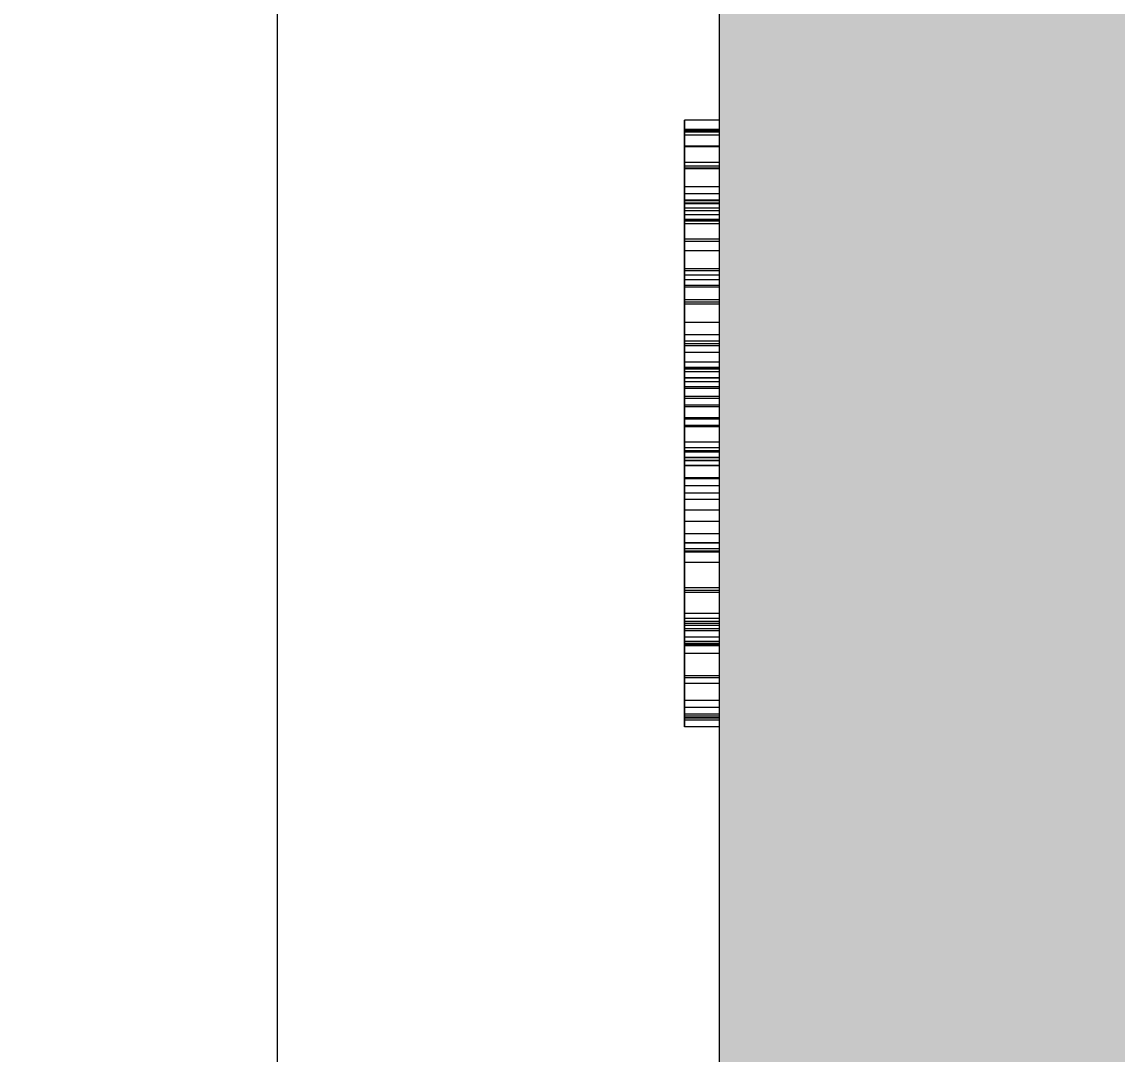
# Model space of a CAD drawing. Header units: millimetres. Extents: x 16345 to 138513, y -2470 to 23828.
# Drawn here: x 47049.8 to 47330.4, y 5513.8 to 5778.2 of the extents above; entities that cross this region are included whole.
import ezdxf

# ---------------------------------------------------------------- set-up
doc = ezdxf.new("R2010")
doc.units = ezdxf.units.MM
for name, color, linetype, lineweight in [('A-ANNO-DIMS', 7, 'Continuous', 9), ('A-ANNO-DIMS-25', 7, 'Continuous', 9), ('I-WALL', 7, 'Continuous', 9)]:
    doc.layers.add(name, color=color, linetype=linetype, lineweight=lineweight)
for name, color, linetype, lineweight, true_color in [('I-FURN-10', 7, 'Continuous', 9, 0xe9e9e9), ('I-FURN-11', 7, 'Continuous', 9, 0xe0e0e0), ('I-FURN-12', 7, 'Continuous', 9, 0xfafafa), ('I-FURN-13', 7, 'Continuous', 9, 0xf8f8f8), ('I-FURN-14', 7, 'Continuous', 9, 0xf6f6f6), ('I-FURN-15', 7, 'Continuous', 9, 0xf3f3f3), ('I-FURN-16', 7, 'Continuous', 9, 0xefefef), ('I-FURN-2', 7, 'Continuous', 9, 0xc0c0c0), ('I-FURN-7', 7, 'Continuous', 9, 0xd3d3d3), ('I-FURN-8', 7, 'Continuous', 9, 0xfcfcfc), ('I-FURN-9', 7, 'Continuous', 9, 0xfbfbfb)]:
    doc.layers.add(name, color=color, linetype=linetype, lineweight=lineweight, true_color=true_color)
doc.styles.add('ISOCPEUR_2', font='isocpeur.ttf', dxfattribs={"width": 0.9, "height": 50})
doc.dimstyles.new('ISO-2_0_0_9К_Средний_округл2', dxfattribs={"dimscale": 304.8, "dimtxt": 49.799059, "dimasz": 0.123031, "dimexe": 0.098425, "dimexo": 0, "dimgap": 0, "dimtad": 1, "dimdec": 0, "dimrnd": 10, "dimzin": 0, "dimdsep": 46, "dimtxsty": 'ISOCPEUR_2', "dimblk1": 'OBLIQUE', "dimblk2": 'OBLIQUE', "dimsah": 1, "dimcen": 0.09, "dimdle": 0.098425, "dimazin": 0, "dimtfac": 1, "dimtdec": 4, "dimtix": 1, "dimtmove": 0, "dimatfit": 3, "dimfxl": 1, "dimtvp": 1, "dimtolj": 1, "dimtzin": 0, "dimarcsym": 2})

# ---------------------------------------------------------------- blocks, each defined once
blk = doc.blocks.new('Надпись в вестибюле_2 - Надпись в вестибюле_2-32623903-Развертка 2_28-7')
at = {"layer": 'I-FURN-10'}
for p, q in [((-30940, 5750.68), (-30940, 5731.85)), ((-30940, 5731.85), (-30940, 5750.68)), ((-30931, 5750.68), (-30940, 5750.68)), ((-30931, 5750.68), (-30940, 5750.68)), ((-30940, 5661.44), (-30940, 5731.85)), ((-30940, 5731.85), (-30940, 5661.44)), ((-30931, 5731.85), (-30940, 5731.85)), ((-30940, 5661.44), (-30940, 5646.32)), ((-30940, 5644.48), (-30940, 5661.44)), ((-30940, 5646.32), (-30940, 5622.29)), ((-30940, 5622.29), (-30940, 5644.48)), ((-30940, 5600), (-30940, 5622.29)), ((-30940, 5622.29), (-30940, 5600)), ((-30931, 5622.29), (-30940, 5622.29)), ((-30931, 5600), (-30940, 5600)), ((-30931, 5600), (-30940, 5600))]:
    blk.add_line(p, q, dxfattribs=at)
at = {"layer": 'I-FURN-11'}
for p, q in [((-30940, 5661.44), (-30940, 5750.68)), ((-30940, 5750.68), (-30940, 5661.44)), ((-30940, 5750.68), (-30931, 5750.68)), ((-30931, 5750.68), (-30940, 5750.68)), ((-30940, 5600), (-30940, 5661.44)), ((-30940, 5661.44), (-30940, 5600)), ((-30940, 5600), (-30940, 5597.65)), ((-30931, 5600), (-30940, 5600)), ((-30931, 5600), (-30940, 5600))]:
    blk.add_line(p, q, dxfattribs=at)
at = {"layer": 'I-FURN-12'}
for p, q in [((-30940, 5750.68), (-30940, 5731.85)), ((-30940, 5731.85), (-30940, 5750.68)), ((-30931, 5750.68), (-30940, 5750.68)), ((-30931, 5750.68), (-30940, 5750.68)), ((-30940, 5731.85), (-30940, 5689.47)), ((-30940, 5689.47), (-30940, 5731.85)), ((-30940, 5670.63), (-30940, 5689.47)), ((-30940, 5689.47), (-30940, 5670.63)), ((-30931, 5689.47), (-30940, 5689.47)), ((-30931, 5689.47), (-30940, 5689.47)), ((-30940, 5661.44), (-30940, 5670.63)), ((-30940, 5670.63), (-30940, 5661.44)), ((-30931, 5670.63), (-30940, 5670.63)), ((-30931, 5670.63), (-30940, 5670.63)), ((-30940, 5622.29), (-30940, 5661.44)), ((-30940, 5661.44), (-30940, 5622.29)), ((-30940, 5622.29), (-30940, 5618.84)), ((-30940, 5618.84), (-30940, 5622.29)), ((-30940, 5600), (-30940, 5618.84)), ((-30940, 5618.84), (-30940, 5600)), ((-30931, 5600), (-30940, 5600)), ((-30931, 5600), (-30940, 5600))]:
    blk.add_line(p, q, dxfattribs=at)
at = {"layer": 'I-FURN-13'}
for p, q in [((-30940, 5731.85), (-30940, 5750.68)), ((-30940, 5750.68), (-30940, 5731.85)), ((-30931, 5750.68), (-30940, 5750.68)), ((-30931, 5750.68), (-30940, 5750.68)), ((-30940, 5661.44), (-30940, 5731.85)), ((-30940, 5731.85), (-30940, 5661.44)), ((-30931, 5731.85), (-30940, 5731.85)), ((-30931, 5687.11), (-30940, 5687.11)), ((-30931, 5668.28), (-30940, 5668.28)), ((-30940, 5622.29), (-30940, 5661.44)), ((-30940, 5661.44), (-30940, 5622.29)), ((-30940, 5600), (-30940, 5622.29)), ((-30940, 5622.29), (-30940, 5600)), ((-30931, 5600), (-30940, 5600)), ((-30940, 5600), (-30931, 5600))]:
    blk.add_line(p, q, dxfattribs=at)
at = {"layer": 'I-FURN-14'}
for p, q in [((-30940, 5750.68), (-30940, 5731.85)), ((-30940, 5731.85), (-30940, 5750.68)), ((-30931, 5750.68), (-30940, 5750.68)), ((-30931, 5750.68), (-30940, 5750.68)), ((-30940, 5687.11), (-30940, 5731.85)), ((-30940, 5731.85), (-30940, 5661.44)), ((-30931, 5731.85), (-30940, 5731.85)), ((-30940, 5668.28), (-30940, 5687.11)), ((-30931, 5687.11), (-30940, 5687.11)), ((-30940, 5661.44), (-30940, 5668.28)), ((-30931, 5668.28), (-30940, 5668.28)), ((-30940, 5622.29), (-30940, 5661.44)), ((-30940, 5661.44), (-30940, 5622.29)), ((-30940, 5600), (-30940, 5622.29)), ((-30940, 5622.29), (-30940, 5600)), ((-30931, 5600), (-30940, 5600)), ((-30931, 5600), (-30940, 5600))]:
    blk.add_line(p, q, dxfattribs=at)
at = {"layer": 'I-FURN-15'}
for p, q in [((-30940, 5731.85), (-30940, 5750.68)), ((-30940, 5750.68), (-30940, 5731.85)), ((-30931, 5750.68), (-30940, 5750.68)), ((-30931, 5750.68), (-30940, 5750.68)), ((-30940, 5661.44), (-30940, 5731.85)), ((-30940, 5731.85), (-30940, 5661.44)), ((-30931, 5731.85), (-30940, 5731.85)), ((-30940, 5622.29), (-30940, 5661.44)), ((-30940, 5661.44), (-30940, 5622.29)), ((-30940, 5600), (-30940, 5622.29)), ((-30940, 5622.29), (-30940, 5600)), ((-30931, 5618.84), (-30940, 5618.84)), ((-30931, 5600), (-30940, 5600)), ((-30940, 5600), (-30931, 5600))]:
    blk.add_line(p, q, dxfattribs=at)
at = {"layer": 'I-FURN-16'}
for p, q in [((-30940, 5731.85), (-30940, 5750.68)), ((-30940, 5750.68), (-30940, 5731.85)), ((-30931, 5750.68), (-30940, 5750.68)), ((-30931, 5750.68), (-30940, 5750.68)), ((-30940, 5731.85), (-30940, 5661.44)), ((-30940, 5661.44), (-30940, 5731.85)), ((-30940, 5622.29), (-30940, 5661.44)), ((-30940, 5661.44), (-30940, 5622.29)), ((-30940, 5618.84), (-30940, 5622.29)), ((-30940, 5622.29), (-30940, 5600)), ((-30940, 5600), (-30940, 5618.84)), ((-30931, 5618.84), (-30940, 5618.84)), ((-30931, 5600), (-30940, 5600)), ((-30940, 5600), (-30931, 5600))]:
    blk.add_line(p, q, dxfattribs=at)
at = {"layer": 'I-FURN-2'}
for p, q in [((-30940, 5750.68), (-30940, 5753.04)), ((-30931, 5753.04), (-30940, 5753.04)), ((-30940, 5633.29), (-30940, 5750.68)), ((-30931, 5750.68), (-30940, 5750.68)), ((-30940, 5604.45), (-30940, 5633.29)), ((-30931, 5633.29), (-30940, 5633.29)), ((-30940, 5599.35), (-30940, 5604.45)), ((-30931, 5604.45), (-30940, 5604.45)), ((-30940, 5597.65), (-30940, 5599.35)), ((-30931, 5599.35), (-30940, 5599.35)), ((-30931, 5597.65), (-30940, 5597.65))]:
    blk.add_line(p, q, dxfattribs=at)
at = {"layer": 'I-FURN-7'}
for p, q in [((-30940, 5753.04), (-30940, 5750.68)), ((-30940, 5750.68), (-30940, 5661.44)), ((-30940, 5661.44), (-30940, 5750.68)), ((-30931, 5750.68), (-30940, 5750.68)), ((-30931, 5750.68), (-30940, 5750.68)), ((-30940, 5600), (-30940, 5661.44)), ((-30940, 5661.44), (-30940, 5639.77)), ((-30931, 5661.44), (-30940, 5661.44)), ((-30940, 5639.77), (-30940, 5620.67)), ((-30931, 5639.77), (-30940, 5639.77)), ((-30940, 5620.67), (-30940, 5616.48)), ((-30931, 5620.67), (-30940, 5620.67)), ((-30940, 5616.48), (-30940, 5600)), ((-30931, 5616.48), (-30940, 5616.48)), ((-30931, 5616.48), (-30940, 5616.48)), ((-30940, 5597.65), (-30940, 5600)), ((-30940, 5600), (-30940, 5597.65)), ((-30931, 5600), (-30940, 5600)), ((-30931, 5600), (-30940, 5600)), ((-30931, 5597.65), (-30940, 5597.65))]:
    blk.add_line(p, q, dxfattribs=at)
at = {"layer": 'I-FURN-8'}
for p, q in [((-30940, 5750.46), (-30940, 5750.68)), ((-30940, 5749.98), (-30940, 5750.68)), ((-30940, 5750.68), (-30940, 5750.1)), ((-30940, 5731.85), (-30940, 5750.68)), ((-30940, 5750.68), (-30940, 5731.85)), ((-30940, 5746.25), (-30940, 5750.68)), ((-30940, 5750.68), (-30940, 5731.85)), ((-30940, 5731.85), (-30940, 5750.68)), ((-30940, 5750.68), (-30940, 5731.85)), ((-30940, 5749.25), (-30940, 5750.68)), ((-30940, 5750.68), (-30940, 5731.85)), ((-30940, 5731.85), (-30940, 5750.68)), ((-30940, 5750.68), (-30940, 5731.85)), ((-30940, 5750.68), (-30940, 5731.85)), ((-30940, 5750.68), (-30931, 5750.68)), ((-30931, 5750.68), (-30940, 5750.68)), ((-30931, 5750.68), (-30940, 5750.68)), ((-30931, 5750.68), (-30940, 5750.68)), ((-30931, 5750.68), (-30940, 5750.68)), ((-30931, 5750.68), (-30940, 5750.68)), ((-30931, 5750.68), (-30940, 5750.68)), ((-30931, 5750.68), (-30940, 5750.68)), ((-30940, 5750.68), (-30931, 5750.68)), ((-30931, 5750.68), (-30940, 5750.68)), ((-30931, 5750.68), (-30940, 5750.68)), ((-30931, 5750.68), (-30940, 5750.68)), ((-30931, 5750.68), (-30940, 5750.68)), ((-30931, 5750.68), (-30940, 5750.68)), ((-30940, 5750.46), (-30940, 5740.81)), ((-30940, 5740.81), (-30940, 5750.46)), ((-30940, 5750.46), (-30940, 5746.45)), ((-30940, 5740.81), (-30940, 5750.46)), ((-30931, 5750.46), (-30940, 5750.46)), ((-30931, 5750.1), (-30940, 5750.1)), ((-30940, 5740.81), (-30940, 5749.98)), ((-30940, 5749.98), (-30940, 5741.27)), ((-30931, 5749.98), (-30940, 5749.98)), ((-30940, 5742.2), (-30940, 5749.25)), ((-30931, 5749.25), (-30940, 5749.25)), ((-30931, 5746.45), (-30940, 5746.45)), ((-30940, 5746.25), (-30940, 5740.81)), ((-30940, 5740.63), (-30940, 5746.25)), ((-30931, 5746.25), (-30940, 5746.25)), ((-30940, 5731.85), (-30940, 5742.2)), ((-30931, 5742.2), (-30940, 5742.2)), ((-30940, 5741.27), (-30940, 5740.81)), ((-30931, 5741.27), (-30940, 5741.27)), ((-30931, 5740.81), (-30940, 5740.81)), ((-30940, 5740.63), (-30940, 5734.2)), ((-30940, 5734.2), (-30940, 5740.63)), ((-30940, 5740.63), (-30940, 5736.02)), ((-30940, 5734.2), (-30940, 5740.63)), ((-30940, 5731.85), (-30940, 5740.63)), ((-30940, 5740.63), (-30940, 5734.2)), ((-30940, 5732.62), (-30940, 5740.63)), ((-30931, 5740.63), (-30940, 5740.63)), ((-30940, 5736.02), (-30940, 5734.2)), ((-30931, 5736.02), (-30940, 5736.02)), ((-30940, 5734.2), (-30940, 5731.85)), ((-30940, 5731.85), (-30940, 5734.2)), ((-30940, 5734.2), (-30940, 5731.85)), ((-30940, 5731.85), (-30940, 5734.2)), ((-30940, 5734.2), (-30940, 5731.85)), ((-30940, 5731.85), (-30940, 5734.2)), ((-30940, 5734.2), (-30940, 5732.62)), ((-30931, 5734.2), (-30940, 5734.2)), ((-30940, 5731.85), (-30940, 5732.62)), ((-30931, 5732.62), (-30940, 5732.62)), ((-30940, 5732.45), (-30940, 5731.85)), ((-30931, 5732.45), (-30940, 5732.45)), ((-30940, 5731.85), (-30940, 5731.74)), ((-30940, 5727.64), (-30940, 5731.85)), ((-30940, 5731.85), (-30940, 5727.64)), ((-30940, 5728.81), (-30940, 5731.85)), ((-30940, 5731.85), (-30940, 5727.64)), ((-30940, 5689.47), (-30940, 5731.85)), ((-30940, 5731.85), (-30940, 5689.47)), ((-30940, 5706.21), (-30940, 5731.85)), ((-30940, 5731.85), (-30940, 5702.97)), ((-30940, 5689.47), (-30940, 5731.85)), ((-30940, 5731.85), (-30940, 5729.88)), ((-30940, 5713.34), (-30940, 5731.85)), ((-30940, 5731.85), (-30940, 5689.47)), ((-30940, 5689.47), (-30940, 5731.85)), ((-30940, 5731.85), (-30940, 5689.47)), ((-30940, 5727.64), (-30940, 5731.85)), ((-30940, 5731.85), (-30940, 5689.47)), ((-30940, 5689.47), (-30940, 5731.85)), ((-30940, 5731.85), (-30940, 5730.56)), ((-30940, 5689.47), (-30940, 5731.85)), ((-30940, 5731.85), (-30940, 5689.47)), ((-30940, 5706.21), (-30940, 5731.85)), ((-30940, 5731.85), (-30940, 5702.97)), ((-30940, 5731.85), (-30940, 5689.47)), ((-30940, 5731.85), (-30940, 5689.47)), ((-30940, 5689.47), (-30940, 5731.85)), ((-30940, 5731.85), (-30940, 5689.47)), ((-30940, 5689.47), (-30940, 5731.85)), ((-30931, 5731.85), (-30940, 5731.85)), ((-30931, 5731.85), (-30940, 5731.85)), ((-30931, 5731.85), (-30940, 5731.85)), ((-30940, 5731.85), (-30931, 5731.85)), ((-30931, 5731.85), (-30940, 5731.85)), ((-30931, 5731.85), (-30940, 5731.85)), ((-30931, 5731.85), (-30940, 5731.85)), ((-30931, 5731.85), (-30940, 5731.85)), ((-30931, 5731.85), (-30940, 5731.85)), ((-30931, 5731.85), (-30940, 5731.85)), ((-30931, 5731.85), (-30940, 5731.85)), ((-30940, 5731.74), (-30940, 5731.63)), ((-30940, 5731.63), (-30940, 5727.64)), ((-30940, 5727.64), (-30940, 5731.63)), ((-30940, 5731.63), (-30940, 5727.64)), ((-30940, 5727.64), (-30940, 5731.63)), ((-30931, 5731.63), (-30940, 5731.63)), ((-30940, 5730.56), (-30940, 5722.03)), ((-30931, 5730.56), (-30940, 5730.56)), ((-30940, 5729.88), (-30940, 5722.62)), ((-30931, 5729.88), (-30940, 5729.88)), ((-30940, 5727.64), (-30940, 5728.81)), ((-30931, 5728.81), (-30940, 5728.81)), ((-30940, 5707.09), (-30940, 5727.64)), ((-30931, 5727.64), (-30940, 5727.64)), ((-30940, 5712.2), (-30940, 5727.54)), ((-30940, 5727.54), (-30940, 5726.55)), ((-30940, 5714.52), (-30940, 5727.54)), ((-30940, 5727.54), (-30940, 5727.2)), ((-30931, 5727.54), (-30940, 5727.54)), ((-30940, 5727.32), (-30940, 5712.38)), ((-30940, 5712.38), (-30940, 5727.32)), ((-30940, 5727.32), (-30940, 5714.96)), ((-30940, 5712.38), (-30940, 5727.32)), ((-30931, 5727.32), (-30940, 5727.32)), ((-30940, 5727.2), (-30940, 5719.57)), ((-30931, 5727.2), (-30940, 5727.2)), ((-30940, 5726.55), (-30940, 5712.38)), ((-30931, 5726.55), (-30940, 5726.55)), ((-30940, 5722.62), (-30940, 5710.33)), ((-30931, 5722.62), (-30940, 5722.62)), ((-30940, 5722.03), (-30940, 5706.43)), ((-30931, 5722.03), (-30940, 5722.03)), ((-30940, 5719.57), (-30940, 5712.38)), ((-30931, 5719.57), (-30940, 5719.57)), ((-30940, 5714.96), (-30940, 5712.38)), ((-30931, 5714.96), (-30940, 5714.96)), ((-30940, 5712.38), (-30940, 5714.52)), ((-30931, 5714.52), (-30940, 5714.52)), ((-30940, 5695.74), (-30940, 5713.34)), ((-30931, 5713.34), (-30940, 5713.34)), ((-30940, 5712.2), (-30940, 5689.47)), ((-30940, 5707.94), (-30940, 5712.2)), ((-30940, 5712.2), (-30940, 5701.24)), ((-30940, 5701.24), (-30940, 5712.2)), ((-30940, 5693.56), (-30940, 5712.2)), ((-30940, 5712.2), (-30940, 5706.21)), ((-30940, 5701.24), (-30940, 5712.2)), ((-30940, 5712.2), (-30940, 5710.7)), ((-30931, 5712.2), (-30940, 5712.2)), ((-30940, 5710.7), (-30940, 5696.44)), ((-30931, 5710.7), (-30940, 5710.7)), ((-30940, 5710.33), (-30940, 5698.06)), ((-30931, 5710.33), (-30940, 5710.33)), ((-30940, 5701.24), (-30940, 5707.94)), ((-30940, 5689.47), (-30940, 5707.09)), ((-30931, 5707.09), (-30940, 5707.09)), ((-30931, 5706.43), (-30940, 5706.43)), ((-30940, 5689.47), (-30940, 5706.21)), ((-30940, 5706.21), (-30940, 5695.29)), ((-30940, 5689.47), (-30940, 5706.21)), ((-30940, 5705.95), (-30940, 5701.24)), ((-30931, 5705.95), (-30940, 5705.95)), ((-30940, 5702.97), (-30940, 5689.47)), ((-30940, 5702.97), (-30940, 5689.47)), ((-30940, 5689.47), (-30940, 5701.24)), ((-30940, 5701.24), (-30940, 5689.74)), ((-30940, 5689.47), (-30940, 5701.24)), ((-30931, 5701.24), (-30940, 5701.24)), ((-30940, 5698.06), (-30940, 5691.09)), ((-30931, 5698.06), (-30940, 5698.06)), ((-30940, 5696.44), (-30940, 5689.47)), ((-30931, 5696.44), (-30940, 5696.44)), ((-30940, 5689.47), (-30940, 5695.74)), ((-30931, 5695.74), (-30940, 5695.74)), ((-30940, 5695.29), (-30940, 5689.47)), ((-30931, 5695.29), (-30940, 5695.29)), ((-30940, 5689.47), (-30940, 5693.56)), ((-30931, 5693.56), (-30940, 5693.56)), ((-30940, 5691.09), (-30940, 5689.47)), ((-30931, 5691.09), (-30940, 5691.09)), ((-30931, 5689.74), (-30940, 5689.74)), ((-30940, 5670.63), (-30940, 5689.47)), ((-30940, 5689.47), (-30940, 5670.63)), ((-30940, 5670.63), (-30940, 5689.47)), ((-30940, 5689.47), (-30940, 5670.63)), ((-30940, 5689.47), (-30940, 5670.63)), ((-30940, 5689.47), (-30940, 5670.63)), ((-30940, 5670.63), (-30940, 5689.47)), ((-30940, 5689.47), (-30931, 5689.47)), ((-30931, 5689.47), (-30940, 5689.47)), ((-30940, 5689.33), (-30940, 5684.76)), ((-30940, 5684.32), (-30940, 5689.33)), ((-30940, 5689.33), (-30940, 5686.01)), ((-30940, 5684.76), (-30940, 5689.33)), ((-30940, 5680.05), (-30940, 5689.33)), ((-30940, 5689.33), (-30940, 5688.64)), ((-30940, 5680.05), (-30940, 5689.33)), ((-30940, 5689.33), (-30940, 5680.05)), ((-30940, 5680.05), (-30940, 5689.33)), ((-30940, 5689.33), (-30940, 5680.05)), ((-30940, 5682.41), (-30940, 5689.33)), ((-30940, 5689.33), (-30940, 5680.05)), ((-30940, 5680.05), (-30940, 5689.33)), ((-30940, 5689.33), (-30940, 5680.05)), ((-30940, 5674.53), (-30940, 5689.33)), ((-30940, 5689.33), (-30940, 5680.05)), ((-30940, 5680.05), (-30940, 5689.33)), ((-30940, 5689.33), (-30940, 5687.11)), ((-30931, 5689.33), (-30940, 5689.33)), ((-30940, 5688.64), (-30940, 5687.11)), ((-30931, 5688.64), (-30940, 5688.64)), ((-30940, 5687.11), (-30940, 5680.05)), ((-30931, 5687.11), (-30940, 5687.11)), ((-30940, 5686.97), (-30940, 5681.78)), ((-30931, 5686.97), (-30940, 5686.97)), ((-30940, 5686.01), (-30940, 5684.76)), ((-30931, 5686.01), (-30940, 5686.01)), ((-30940, 5684.76), (-30940, 5680.05)), ((-30931, 5684.76), (-30940, 5684.76)), ((-30940, 5680.05), (-30940, 5684.32)), ((-30931, 5684.32), (-30940, 5684.32)), ((-30940, 5680.05), (-30940, 5682.41)), ((-30940, 5682.41), (-30931, 5682.41)), ((-30940, 5681.78), (-30940, 5680.05)), ((-30931, 5681.78), (-30940, 5681.78)), ((-30940, 5680.05), (-30940, 5674.82)), ((-30940, 5676.52), (-30940, 5680.05)), ((-30940, 5679.65), (-30940, 5680.05)), ((-30940, 5680.05), (-30940, 5674.82)), ((-30940, 5670.63), (-30940, 5680.05)), ((-30940, 5680.05), (-30940, 5670.63)), ((-30940, 5670.63), (-30940, 5680.05)), ((-30940, 5680.05), (-30940, 5670.63)), ((-30940, 5676.83), (-30940, 5680.05)), ((-30940, 5680.05), (-30940, 5670.63)), ((-30940, 5670.63), (-30940, 5680.05)), ((-30940, 5680.05), (-30940, 5670.63)), ((-30940, 5680.05), (-30940, 5670.63)), ((-30931, 5680.05), (-30940, 5680.05)), ((-30931, 5680.05), (-30940, 5680.05)), ((-30940, 5674.82), (-30940, 5679.65)), ((-30931, 5679.65), (-30940, 5679.65)), ((-30940, 5670.63), (-30940, 5676.83)), ((-30931, 5676.83), (-30940, 5676.83)), ((-30940, 5674.82), (-30940, 5676.52)), ((-30931, 5676.52), (-30940, 5676.52)), ((-30931, 5674.82), (-30940, 5674.82)), ((-30940, 5674.53), (-30940, 5670.63)), ((-30940, 5670.63), (-30940, 5674.53)), ((-30940, 5670.63), (-30940, 5674.53)), ((-30940, 5674.53), (-30940, 5670.63)), ((-30940, 5670.63), (-30940, 5674.53)), ((-30931, 5674.53), (-30940, 5674.53)), ((-30940, 5670.63), (-30940, 5668.35)), ((-30940, 5668.35), (-30940, 5670.63)), ((-30940, 5670.63), (-30940, 5669.13)), ((-30940, 5668.35), (-30940, 5670.63)), ((-30940, 5668.35), (-30940, 5670.63)), ((-30940, 5670.63), (-30940, 5668.35)), ((-30940, 5668.35), (-30940, 5670.63)), ((-30940, 5670.63), (-30940, 5668.35)), ((-30940, 5668.35), (-30940, 5670.63)), ((-30940, 5670.63), (-30940, 5668.35)), ((-30940, 5668.35), (-30940, 5670.63)), ((-30940, 5670.63), (-30940, 5668.35)), ((-30940, 5668.35), (-30940, 5670.63)), ((-30940, 5670.63), (-30940, 5668.35)), ((-30940, 5665.92), (-30940, 5670.63)), ((-30940, 5670.63), (-30940, 5665.92)), ((-30940, 5665.92), (-30940, 5670.63)), ((-30940, 5670.63), (-30940, 5665.92)), ((-30940, 5661.44), (-30940, 5670.63)), ((-30940, 5670.63), (-30940, 5665.92)), ((-30940, 5665.92), (-30940, 5670.63)), ((-30940, 5670.63), (-30940, 5665.92)), ((-30940, 5670.63), (-30940, 5661.44)), ((-30940, 5670.63), (-30940, 5661.44)), ((-30940, 5661.44), (-30940, 5670.63)), ((-30940, 5670.63), (-30940, 5661.44)), ((-30940, 5661.44), (-30940, 5670.63)), ((-30931, 5670.63), (-30940, 5670.63)), ((-30931, 5670.63), (-30940, 5670.63)), ((-30931, 5670.63), (-30940, 5670.63)), ((-30940, 5669.13), (-30940, 5668.35)), ((-30931, 5669.13), (-30940, 5669.13)), ((-30931, 5668.35), (-30940, 5668.35)), ((-30940, 5666.68), (-30940, 5668.28)), ((-30940, 5668.28), (-30940, 5666.68)), ((-30940, 5665.92), (-30940, 5668.28)), ((-30940, 5668.28), (-30940, 5665.92)), ((-30940, 5665.92), (-30940, 5668.28)), ((-30940, 5668.28), (-30940, 5665.92)), ((-30940, 5665.92), (-30940, 5668.28)), ((-30940, 5665.92), (-30940, 5668.28)), ((-30940, 5668.28), (-30940, 5665.92)), ((-30931, 5668.28), (-30940, 5668.28)), ((-30931, 5668.28), (-30940, 5668.28)), ((-30940, 5668.11), (-30940, 5665.92)), ((-30931, 5668.11), (-30940, 5668.11)), ((-30940, 5668), (-30940, 5665.92)), ((-30940, 5665.92), (-30940, 5668)), ((-30940, 5668), (-30940, 5665.92)), ((-30940, 5665.92), (-30940, 5668)), ((-30931, 5668), (-30940, 5668)), ((-30940, 5665.92), (-30940, 5666.68)), ((-30931, 5666.68), (-30940, 5666.68)), ((-30940, 5666.55), (-30940, 5665.92)), ((-30931, 5666.55), (-30940, 5666.55)), ((-30940, 5665.92), (-30940, 5661.44)), ((-30940, 5661.44), (-30940, 5665.92)), ((-30940, 5665.92), (-30940, 5664.62)), ((-30940, 5661.44), (-30940, 5665.92)), ((-30940, 5661.44), (-30940, 5665.92)), ((-30940, 5665.92), (-30940, 5661.44)), ((-30940, 5661.44), (-30940, 5665.92)), ((-30940, 5665.92), (-30940, 5661.44)), ((-30940, 5661.44), (-30940, 5665.92)), ((-30940, 5665.92), (-30940, 5661.44)), ((-30940, 5661.44), (-30940, 5665.92)), ((-30940, 5665.92), (-30940, 5661.44)), ((-30940, 5661.44), (-30940, 5665.92)), ((-30940, 5665.92), (-30940, 5661.44)), ((-30940, 5664.54), (-30940, 5665.92)), ((-30940, 5665.92), (-30940, 5661.44)), ((-30940, 5665.92), (-30940, 5661.44)), ((-30931, 5665.92), (-30940, 5665.92)), ((-30931, 5665.92), (-30940, 5665.92)), ((-30940, 5665.92), (-30931, 5665.92)), ((-30931, 5665.92), (-30940, 5665.92)), ((-30931, 5664.62), (-30940, 5664.62)), ((-30940, 5664.54), (-30940, 5661.44)), ((-30940, 5661.44), (-30940, 5664.54)), ((-30931, 5664.54), (-30940, 5664.54)), ((-30940, 5622.29), (-30940, 5661.44)), ((-30940, 5661.44), (-30940, 5647.09)), ((-30940, 5661.44), (-30940, 5622.29)), ((-30940, 5661.44), (-30940, 5622.29)), ((-30940, 5622.29), (-30940, 5661.44)), ((-30931, 5661.34), (-30940, 5661.34)), ((-30940, 5661.22), (-30940, 5647.09)), ((-30940, 5647.09), (-30940, 5661.22)), ((-30940, 5661.22), (-30940, 5647.09)), ((-30940, 5650.25), (-30940, 5661.22)), ((-30940, 5655.91), (-30940, 5661.22)), ((-30940, 5661.22), (-30940, 5653.21)), ((-30940, 5647.09), (-30940, 5661.22)), ((-30940, 5661.22), (-30940, 5647.09)), ((-30940, 5647.09), (-30940, 5661.22)), ((-30940, 5661.22), (-30940, 5659.38)), ((-30940, 5657.53), (-30940, 5661.22)), ((-30940, 5661.22), (-30940, 5647.09)), ((-30940, 5647.09), (-30940, 5661.22)), ((-30940, 5661.22), (-30940, 5647.09)), ((-30940, 5647.09), (-30940, 5661.22)), ((-30940, 5661.22), (-30940, 5647.09)), ((-30931, 5661.22), (-30940, 5661.22)), ((-30931, 5661.22), (-30940, 5661.22)), ((-30940, 5659.38), (-30940, 5647.09)), ((-30931, 5659.38), (-30940, 5659.38)), ((-30940, 5647.09), (-30940, 5657.53)), ((-30931, 5657.53), (-30940, 5657.53)), ((-30940, 5647.09), (-30940, 5655.91)), ((-30931, 5655.91), (-30940, 5655.91)), ((-30940, 5653.21), (-30940, 5647.09)), ((-30931, 5653.21), (-30940, 5653.21)), ((-30940, 5647.09), (-30940, 5650.25)), ((-30931, 5650.25), (-30940, 5650.25)), ((-30940, 5647.09), (-30940, 5622.29)), ((-30940, 5622.29), (-30940, 5647.09)), ((-30940, 5647.09), (-30940, 5642.45)), ((-30940, 5622.29), (-30940, 5647.09)), ((-30940, 5643.23), (-30940, 5647.09)), ((-30940, 5647.09), (-30940, 5642.67)), ((-30940, 5626.69), (-30940, 5647.09)), ((-30940, 5647.09), (-30940, 5642.38)), ((-30940, 5622.29), (-30940, 5647.09)), ((-30940, 5647.09), (-30940, 5622.29)), ((-30940, 5622.29), (-30940, 5647.09)), ((-30940, 5647.09), (-30940, 5622.29)), ((-30940, 5622.29), (-30940, 5647.09)), ((-30940, 5647.09), (-30940, 5644.92)), ((-30940, 5644.92), (-30940, 5647.09)), ((-30940, 5647.09), (-30940, 5622.29)), ((-30940, 5622.29), (-30940, 5647.09)), ((-30940, 5647.09), (-30940, 5622.29)), ((-30940, 5622.29), (-30940, 5647.09)), ((-30940, 5647.09), (-30940, 5622.29)), ((-30940, 5622.29), (-30940, 5647.09)), ((-30940, 5647.09), (-30940, 5622.29)), ((-30940, 5647.09), (-30940, 5622.29)), ((-30931, 5647.09), (-30940, 5647.09)), ((-30931, 5647.09), (-30940, 5647.09)), ((-30931, 5647.09), (-30940, 5647.09)), ((-30931, 5647.09), (-30940, 5647.09)), ((-30931, 5647.09), (-30940, 5647.09)), ((-30940, 5624.67), (-30940, 5644.92)), ((-30940, 5644.92), (-30931, 5644.92)), ((-30931, 5644.73), (-30940, 5644.73)), ((-30940, 5644.48), (-30940, 5632.04)), ((-30940, 5625.39), (-30940, 5643.23)), ((-30931, 5643.23), (-30940, 5643.23)), ((-30940, 5642.67), (-30940, 5632.62)), ((-30931, 5642.67), (-30940, 5642.67)), ((-30940, 5642.45), (-30940, 5622.29)), ((-30931, 5642.45), (-30940, 5642.45)), ((-30940, 5642.38), (-30940, 5622.81)), ((-30931, 5642.38), (-30940, 5642.38)), ((-30940, 5632.62), (-30940, 5624.15)), ((-30931, 5632.62), (-30940, 5632.62)), ((-30940, 5632.04), (-30940, 5623.67)), ((-30931, 5632.04), (-30940, 5632.04)), ((-30940, 5622.29), (-30940, 5626.69)), ((-30931, 5626.69), (-30940, 5626.69)), ((-30940, 5622.29), (-30940, 5625.39)), ((-30931, 5625.39), (-30940, 5625.39)), ((-30940, 5622.29), (-30940, 5624.67)), ((-30931, 5624.67), (-30940, 5624.67)), ((-30940, 5624.15), (-30940, 5622.29)), ((-30931, 5624.15), (-30940, 5624.15)), ((-30940, 5623.67), (-30940, 5622.29)), ((-30931, 5623.67), (-30940, 5623.67)), ((-30940, 5622.81), (-30940, 5622.29)), ((-30931, 5622.81), (-30940, 5622.81)), ((-30940, 5622.29), (-30940, 5619.03)), ((-30940, 5619.03), (-30940, 5622.29)), ((-30940, 5622.29), (-30940, 5619.03)), ((-30940, 5619.03), (-30940, 5622.29)), ((-30940, 5622.29), (-30940, 5619.03)), ((-30940, 5618.84), (-30940, 5622.29)), ((-30940, 5622.29), (-30940, 5618.84)), ((-30940, 5619.03), (-30940, 5622.29)), ((-30940, 5618.84), (-30940, 5622.29)), ((-30940, 5622.29), (-30940, 5618.84)), ((-30940, 5618.84), (-30940, 5622.29)), ((-30940, 5622.29), (-30940, 5618.84)), ((-30940, 5618.84), (-30940, 5622.29)), ((-30940, 5622.29), (-30940, 5619.57)), ((-30940, 5618.84), (-30940, 5622.29)), ((-30940, 5622.29), (-30940, 5618.84)), ((-30940, 5618.84), (-30940, 5622.29)), ((-30940, 5622.29), (-30940, 5618.84)), ((-30940, 5618.84), (-30940, 5622.29)), ((-30940, 5622.29), (-30940, 5618.84)), ((-30940, 5618.84), (-30940, 5622.29)), ((-30940, 5622.29), (-30940, 5618.84)), ((-30940, 5618.84), (-30940, 5622.29)), ((-30940, 5622.29), (-30940, 5618.84)), ((-30940, 5622.29), (-30940, 5618.84)), ((-30940, 5619.57), (-30940, 5618.84)), ((-30931, 5619.57), (-30940, 5619.57)), ((-30931, 5619.03), (-30940, 5619.03)), ((-30940, 5618.84), (-30940, 5616.48)), ((-30940, 5616.48), (-30940, 5618.84)), ((-30940, 5618.84), (-30940, 5616.48)), ((-30940, 5616.48), (-30940, 5618.84)), ((-30940, 5618.84), (-30940, 5616.48)), ((-30940, 5610.72), (-30940, 5618.84)), ((-30940, 5618.84), (-30940, 5618.4)), ((-30940, 5616.48), (-30940, 5618.84)), ((-30940, 5600), (-30940, 5618.84)), ((-30940, 5618.84), (-30940, 5600)), ((-30940, 5600), (-30940, 5618.84)), ((-30940, 5618.84), (-30940, 5600)), ((-30940, 5610.25), (-30940, 5618.84)), ((-30940, 5618.84), (-30940, 5600)), ((-30940, 5600), (-30940, 5618.84)), ((-30940, 5618.84), (-30940, 5600)), ((-30940, 5600), (-30940, 5618.84)), ((-30940, 5618.84), (-30940, 5600)), ((-30940, 5618.84), (-30940, 5600)), ((-30940, 5618.84), (-30931, 5618.84)), ((-30931, 5618.84), (-30940, 5618.84)), ((-30931, 5618.84), (-30940, 5618.84)), ((-30931, 5618.84), (-30940, 5618.84)), ((-30940, 5618.4), (-30940, 5616.48)), ((-30931, 5618.4), (-30940, 5618.4)), ((-30940, 5616.48), (-30940, 5600)), ((-30940, 5600), (-30940, 5616.48)), ((-30940, 5616.48), (-30940, 5600)), ((-30940, 5600), (-30940, 5616.48)), ((-30940, 5616.48), (-30940, 5608.83)), ((-30931, 5616.48), (-30940, 5616.48)), ((-30940, 5600.92), (-30940, 5610.72)), ((-30931, 5610.72), (-30940, 5610.72)), ((-30940, 5602.59), (-30940, 5610.25)), ((-30931, 5610.25), (-30940, 5610.25)), ((-30940, 5608.83), (-30940, 5600.44)), ((-30940, 5608.83), (-30931, 5608.83)), ((-30940, 5600), (-30940, 5602.59)), ((-30931, 5602.59), (-30940, 5602.59)), ((-30940, 5600), (-30940, 5600.92)), ((-30931, 5600.92), (-30940, 5600.92)), ((-30940, 5600.44), (-30940, 5600)), ((-30931, 5600.44), (-30940, 5600.44)), ((-30931, 5600), (-30940, 5600)), ((-30931, 5600), (-30940, 5600)), ((-30931, 5600), (-30940, 5600)), ((-30931, 5600), (-30940, 5600)), ((-30940, 5600), (-30931, 5600)), ((-30931, 5600), (-30940, 5600)), ((-30931, 5600), (-30940, 5600)), ((-30931, 5600), (-30940, 5600)), ((-30940, 5600), (-30931, 5600)), ((-30931, 5600), (-30940, 5600)), ((-30940, 5600), (-30931, 5600)), ((-30940, 5600), (-30931, 5600)), ((-30931, 5600), (-30940, 5600)), ((-30931, 5600), (-30940, 5600)), ((-30931, 5600), (-30940, 5600))]:
    blk.add_line(p, q, dxfattribs=at)
at = {"layer": 'I-FURN-9'}
for p, q in [((-30940, 5750.68), (-30940, 5731.85)), ((-30940, 5731.85), (-30940, 5750.68)), ((-30931, 5750.68), (-30940, 5750.68)), ((-30931, 5750.68), (-30940, 5750.68)), ((-30940, 5689.47), (-30940, 5731.85)), ((-30940, 5731.85), (-30940, 5689.47)), ((-30940, 5689.47), (-30940, 5670.63)), ((-30940, 5670.63), (-30940, 5689.47)), ((-30940, 5661.44), (-30940, 5670.63)), ((-30940, 5670.63), (-30940, 5661.44)), ((-30940, 5661.44), (-30940, 5622.29)), ((-30940, 5622.29), (-30940, 5661.44)), ((-30940, 5622.29), (-30940, 5618.84)), ((-30940, 5618.84), (-30940, 5622.29)), ((-30940, 5600), (-30940, 5618.84)), ((-30940, 5618.84), (-30940, 5600)), ((-30931, 5618.84), (-30940, 5618.84)), ((-30931, 5618.84), (-30940, 5618.84)), ((-30931, 5600), (-30940, 5600)), ((-30931, 5600), (-30940, 5600))]:
    blk.add_line(p, q, dxfattribs=at)
blk = doc.blocks.new('DIMBLOCK35-Развертка 2_28-7')
at = {"layer": 'A-ANNO-DIMS-25'}
for p, q in [((47115.26, 4170), (47115.26, 7630)), ((47208.96, 7600), (47085.26, 7600)), ((47115.26, 7600), (47213.92, 7600)), ((47228.55, 4200), (47085.26, 4200)), ((47115.26, 4200), (47228.55, 4200))]:
    blk.add_line(p, q, dxfattribs=at)
at = {"layer": 'A-ANNO-DIMS-25', "lineweight": 20}
for p, q in [((47115.26, 7600), (47096.51, 7618.75)), ((47115.26, 7600), (47134.01, 7581.25)), ((47115.26, 4200), (47096.51, 4218.75)), ((47115.26, 4200), (47134.01, 4181.25))]:
    blk.add_line(p, q, dxfattribs=at)
at = {"layer": 'A-ANNO-DIMS-25', "color": 0, "insert": (47049.94, 5834.4), "char_height": 50, "width": 157.4416, "attachment_point": 1, "rotation": 90, "line_spacing_factor": 1.149209, "style": 'ISOCPEUR_2'}
blk.add_mtext('3400', dxfattribs=at)
blk = doc.blocks.new('_Oblique')
at = {"color": 0, "linetype": 'ByBlock', "lineweight": -2}
blk.add_line((-0.5, -0.5), (0.5, 0.5), dxfattribs=at)

msp = doc.modelspace()

# ---------------------------------------------------------------- hatches: boundary and pattern name
at = {"layer": 'I-WALL'}
for points in [[(47229.55, 4250), (47229.55, 7600), (47228.55, 7600), (47228.55, 4250)], [(47469.55, 4250), (48949.81, 4250), (48949.81, 7600), (47229.55, 7600), (47229.55, 4250), (47312.17, 4250)]]:
    msp.add_hatch(color=256, dxfattribs=at).paths.add_polyline_path(points)

# ---------------------------------------------------------------- linework, layer by layer
msp.add_line((47228.55, 4250), (47228.55, 7600), dxfattribs=at)

# ---------------------------------------------------------------- block references
at = {"layer": 'I-FURN-7'}
msp.add_blockref('Надпись в вестибюле_2 - Надпись в вестибюле_2-32623903-Развертка 2_28-7', (78159.55, 0), dxfattribs=at)

# ---------------------------------------------------------------- dimensions: what is measured, and where the dimension line sits
at = {"layer": 'A-ANNO-DIMS'}
dim = msp.add_linear_dim(base=(47115.26, 7600), p1=(47228.55, 4200), p2=(47208.96, 7600), angle=90, dimstyle='ISO-2_0_0_9К_Средний_округл2', override={"dimpost": '<>', "dimfxl": 3400.056462}, dxfattribs=at)
dim.commit()
dim.dimension.update_dxf_attribs({"geometry": 'DIMBLOCK35-Развертка 2_28-7', "text_midpoint": (47090.26, 5900)})

doc.saveas('drawing.dxf')
